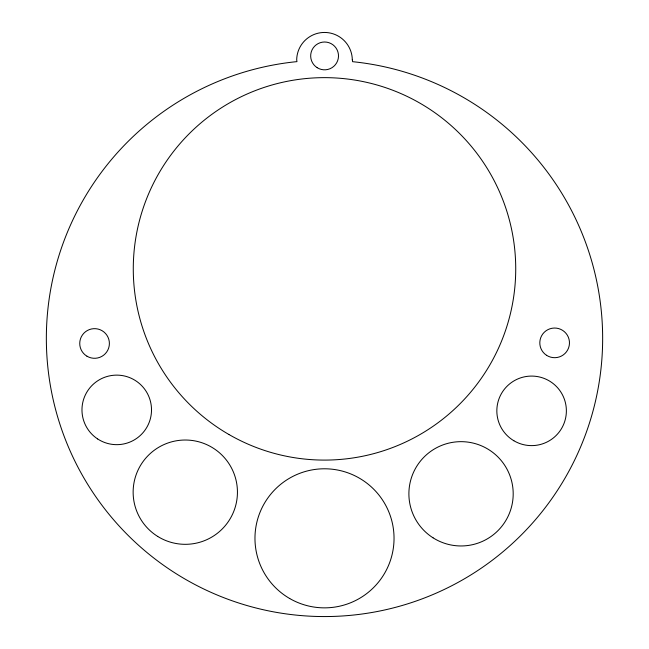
<?xml version="1.0" encoding="UTF-8"?>
<svg xmlns="http://www.w3.org/2000/svg" width="649" height="649" viewBox="0 0 649 649"><rect width="100%" height="100%" fill="white"/><g stroke="black" fill="none" stroke-linecap="round" stroke-linejoin="round"><path stroke-width="0.97" d="M352.31 59.773L352.594 61.679A278.145 278.145 0 0 1 560.906 484.965A278.145 278.145 0 0 1 89.14 486.636A278.145 278.145 0 0 1 294.443 61.882L296.958 61.639L296.69 59.773A27.818 27.818 0 0 1 324.5 32.45A27.818 27.818 0 0 1 352.31 59.773M228.886 434.473A191.228 191.228 0 0 0 515.728 268.864A191.228 191.228 0 0 0 228.886 103.264A191.228 191.228 0 0 0 228.886 434.473M546.596 355.327A14.83 14.83 0 0 0 569.449 343.597A14.83 14.83 0 0 0 547.861 329.676A14.83 14.83 0 0 0 546.596 355.327M513.87 440.752A34.77 34.77 0 0 0 566.374 411.263A34.77 34.77 0 0 0 514.584 380.533A34.77 34.77 0 0 0 513.87 440.752M433.053 537.818A52.155 52.155 0 0 0 513.148 496.047A52.155 52.155 0 0 0 436.931 447.567A52.155 52.155 0 0 0 433.053 537.818M289.73 598.54A69.54 69.54 0 0 0 394.04 538.321A69.54 69.54 0 0 0 289.73 478.102A69.54 69.54 0 0 0 289.73 598.54M317.158 67.674A13.905 13.905 0 0 0 338.486 56.471A13.905 13.905 0 0 0 318.115 43.605A13.905 13.905 0 0 0 317.158 67.674M157.715 536.439A52.155 52.155 0 0 0 237.412 493.905A52.155 52.155 0 0 0 160.733 446.163A52.155 52.155 0 0 0 157.715 536.439M97.634 438.943A34.77 34.77 0 0 0 151.452 411.912A34.77 34.77 0 0 0 101.139 378.821A34.77 34.77 0 0 0 97.634 438.943M86.974 356.212A14.83 14.83 0 0 0 109.389 343.67A14.83 14.83 0 0 0 87.323 330.536A14.83 14.83 0 0 0 86.974 356.212"/></g></svg>
